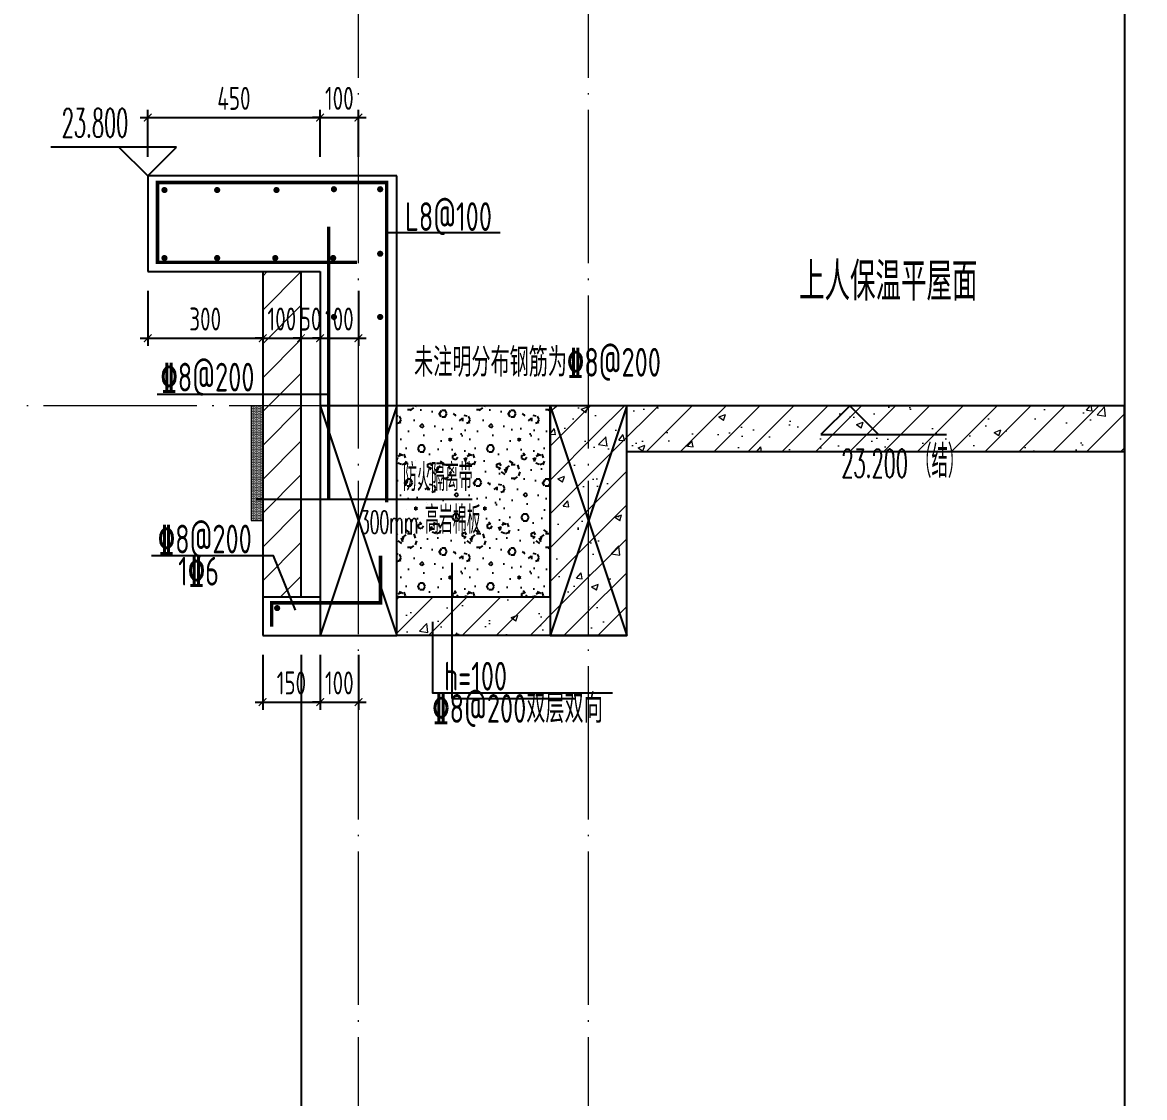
# Model space of a CAD drawing. Extents: x -668857 to 154266, y -275694 to 291306.
# Drawn here: x 4080 to 7008, y 158893 to 161700 of the extents above; entities that cross this region are included whole.
import ezdxf

# ---------------------------------------------------------------- set-up
doc = ezdxf.new("R2010")
doc.units = 0
doc.header["$LTSCALE"] = 1000
doc.linetypes.add('DOTE', pattern=[2.42, 2, -0.2, 0.02, -0.2])
doc.layers.get('0').update_dxf_attribs({"linetype": 'CONTINUOUS'})
doc.layers.get('DEFPOINTS').update_dxf_attribs({"linetype": 'CONTINUOUS'})
for name, color, linetype in [('3-屋面构造层', 157, 'CONTINUOUS'), ('DIM', 2, 'CONTINUOUS'), ('DIM_ELEV', 3, 'CONTINUOUS'), ('DIM_IDEN', 67, 'CONTINUOUS'), ('DIM_SYMB', 3, 'CONTINUOUS'), ('PUB_TEXT', 2, 'CONTINUOUS'), ('REIN', 6, 'CONTINUOUS'), ('S-大样-砼线', 7, 'CONTINUOUS'), ('S-引出线', 40, 'CONTINUOUS'), ('TEXT', 2, 'CONTINUOUS'), ('WALL', 5, 'CONTINUOUS'), ('水平筋标注', 7, 'CONTINUOUS'), ('看线', 251, 'CONTINUOUS')]:
    doc.layers.add(name, color=color, linetype=linetype)
doc.layers.add('DOTE', color=19, linetype='DOTE', lineweight=9)
doc.layers.add('PUB_HATCH', color=8, linetype='CONTINUOUS', lineweight=9)
doc.styles.add('_TCH_DIM', font='SIMPLEX.shx', dxfattribs={"width": 0.7, "bigfont": 'GBCBIG.shx'})
doc.styles.add('DIM_FONT_T3', font='SIMPLEX', dxfattribs={"width": 0.705882, "bigfont": 'GBCBIG'})
doc.styles.add('TSSD_DIMENSION', font='Tssdeng.shx', dxfattribs={"width": 0.7, "bigfont": 'tssdchn.shx'})
doc.styles.add('TSSD_REIN', font='tssdeng.shx', dxfattribs={"width": 0.7, "height": 300, "bigfont": 'tssdchn.shx'})
doc.dimstyles.new('TSSD_20_20', dxfattribs={"dimtxt": 60, "dimasz": 20, "dimexe": 20, "dimexo": 50, "dimgap": 20, "dimtad": 1, "dimdec": 0, "dimzin": 0, "dimdsep": 46, "dimtxsty": 'TSSD_DIMENSION', "dimblk": 'ARCHTICK', "dimblk1": 'ARCHTICK', "dimblk2": 'ARCHTICK', "dimcen": 0, "dimdle": 20, "dimclrt": 7, "dimadec": 0, "dimazin": 0, "dimtfac": 1, "dimtdec": 0, "dimtix": 1, "dimtmove": 2, "dimatfit": 3, "dimfxl": 0, "dimtolj": 1, "dimtzin": 0, "dimarcsym": 0})
pattern_1 = [(45, (-562273.49, 314642.066), (-44.194174, 44.194174), []), (50, (-562273.49, 314642.07), (179.315046, -15.688034), [18.75, -206.25]), (355, (-562273.49, 314642.07), (-34.687833, 188.048033), [15, -165]), (100.4514, (-562258.55, 314640.76), (144.627345, 172.359886), [15.93505, -175.28553]), (46.1842, (-562273.49, 314692.07), (266.81026, -41.37975), [28.125, -309.375]), (96.6356, (-562251.25, 314688.62), (233.66568, 243.52947), [23.90257, -262.92825]), (351.1842, (-562273.5, 314692.07), (233.66549, 243.52965), [22.5, -247.5]), (21, (-562248.49, 314679.57), (149.226763, -100.654723), [18.75, -206.25]), (326, (-562248.49, 314679.57), (60.828833, 181.28751), [15, -165]), (71.4514, (-562236.05, 314671.18), (210.055657, 80.632624), [15.93505, -175.28553]), (37.5, (-562273.49, 314642.066), (3.039964, 83.2234635), [0, -163, 0, -167.5, 0, -165.625]), (7.5, (-562273.49, 314642.07), (65.767384, 98.602928), [0, -95.5, 0, -159.25, 0, -63.125]), (327.5, (-562329.24, 314642.066), (133.455609, -5.638718), [0, -62.5, 0, -195, 0, -258.75]), (317.5, (-562354.24, 314642.07), (145.796542, 25.026246), [0, -81.25, 0, -129.5, 0, -183.75])]

# ---------------------------------------------------------------- blocks, each defined once
blk = doc.blocks.new('A$C1F6240CC')
at = {"layer": 'PUB_HATCH'}
h = blk.add_hatch(dxfattribs=at)
h.set_pattern_fill('DOTS', color=251, scale=2, style=0)
h.set_pattern_definition([(0, (-2e-08, -300), (1.5875, 3.175), [0, -3.175])])
h.paths.add_polyline_path([(-30, -300), (0, -300), (0, -50), (0, 0), (0, 0), (0, 0), (-30, 0)])
at = {"layer": 'DIM_IDEN', "color": 5}
for p, q in [((-17, -243.7), (275.1, -243.7)), ((275.1, -243.7), (547, -243.7))]:
    blk.add_line(p, q, dxfattribs=at)
at = {"layer": 'PUB_HATCH', "color": 5}
blk.add_lwpolyline([(0, 0), (-30, 0), (-30, -300), (0, -300)], close=True, dxfattribs=at)
at = {"layer": 'PUB_TEXT', "style": 'DIM_FONT_T3', "width": 0.705882}
blk.add_text('防火隔离带', height=71.49, dxfattribs=at).set_placement((366.2, -222.7))
at = {"layer": 'PUB_TEXT', "color": 5, "style": 'DIM_FONT_T3'}
for s, height, width, p in [('高岩棉板', 71.49, 0.705882, (423.4, -333.7)), ('300mm', 59.5, 0.49827, (253.9, -333.7))]:
    blk.add_text(s, height=height, dxfattribs=dict(at, width=width)).set_placement(p)
blk = doc.blocks.new('_ArchTick')
at = {"color": 0, "linetype": 'ByBlock', "const_width": 0.15}
blk.add_lwpolyline([(-0.5, -0.5), (0.5, 0.5)], dxfattribs=at)
blk = doc.blocks.new('*D2581')
at = {"layer": 'DEFPOINTS', "color": 0}
for p in [(4857.1, 161451.4), (4407.1, 161299), (4857.1, 161299)]:
    blk.add_point(p, dxfattribs=at)
at = {"layer": 'DIM', "color": 0, "lineweight": -2}
for p, q in [((4407.1, 161349), (4407.1, 161471.4)), ((4857.1, 161349), (4857.1, 161471.4)), ((4387.1, 161451.4), (4877.1, 161451.4))]:
    blk.add_line(p, q, dxfattribs=at)
at = {"layer": 'DIM', "color": 0, "lineweight": -2, "xscale": 20, "yscale": 20, "zscale": 20, "rotation": 180}
blk.add_blockref('_ArchTick', (4407.1, 161451.4), dxfattribs=at)
at = {"layer": 'DIM', "color": 0, "lineweight": -2, "xscale": 20, "yscale": 20, "zscale": 20}
blk.add_blockref('_ArchTick', (4857.1, 161451.4), dxfattribs=at)
at = {"layer": 'DIM', "color": 7, "insert": (4632.1, 161501.4), "char_height": 60, "attachment_point": 5, "style": 'TSSD_DIMENSION'}
blk.add_mtext('\\A1;450', dxfattribs=at)
blk = doc.blocks.new('*D2582')
at = {"layer": 'DEFPOINTS', "color": 0}
for p in [(4957.1, 161451.4), (4857.1, 161299), (4957.1, 161299)]:
    blk.add_point(p, dxfattribs=at)
at = {"layer": 'DIM', "color": 0, "lineweight": -2}
for p, q in [((4857.1, 161349), (4857.1, 161471.4)), ((4957.1, 161349), (4957.1, 161471.4)), ((4857.1, 161451.4), (4837.1, 161451.4)), ((4857.1, 161451.4), (4957.1, 161451.4)), ((4957.1, 161451.4), (4977.1, 161451.4))]:
    blk.add_line(p, q, dxfattribs=at)
at = {"layer": 'DIM', "color": 0, "lineweight": -2, "xscale": 20, "yscale": 20, "zscale": 20}
blk.add_blockref('_ArchTick', (4857.1, 161451.4), dxfattribs=at)
at = {"layer": 'DIM', "color": 0, "lineweight": -2, "xscale": 20, "yscale": 20, "zscale": 20, "rotation": 180}
blk.add_blockref('_ArchTick', (4957.1, 161451.4), dxfattribs=at)
at = {"layer": 'DIM', "color": 7, "insert": (4907.1, 161501.4), "char_height": 60, "attachment_point": 5, "style": 'TSSD_DIMENSION'}
blk.add_mtext('\\A1;100', dxfattribs=at)
blk = doc.blocks.new('*D2588')
at = {"layer": 'DEFPOINTS', "color": 0}
for p in [(4407.1, 161049), (4707.1, 161049), (4707.1, 160875.3)]:
    blk.add_point(p, dxfattribs=at)
at = {"layer": 'DIM', "color": 0, "lineweight": -2}
for p, q in [((4407.1, 160999), (4407.1, 160855.3)), ((4707.1, 160999), (4707.1, 160855.3)), ((4387.1, 160875.3), (4727.1, 160875.3))]:
    blk.add_line(p, q, dxfattribs=at)
at = {"layer": 'DIM', "color": 0, "lineweight": -2, "xscale": 20, "yscale": 20, "zscale": 20, "rotation": 180}
blk.add_blockref('_ArchTick', (4407.1, 160875.3), dxfattribs=at)
at = {"layer": 'DIM', "color": 0, "lineweight": -2, "xscale": 20, "yscale": 20, "zscale": 20}
blk.add_blockref('_ArchTick', (4707.1, 160875.3), dxfattribs=at)
at = {"layer": 'DIM', "color": 7, "insert": (4557.1, 160925.3), "char_height": 60, "attachment_point": 5, "style": 'TSSD_DIMENSION'}
blk.add_mtext('\\A1;300', dxfattribs=at)
blk = doc.blocks.new('*D2589')
at = {"layer": 'DEFPOINTS', "color": 0}
for p in [(4707.1, 161049), (4807.1, 161049), (4807.1, 160875.3)]:
    blk.add_point(p, dxfattribs=at)
at = {"layer": 'DIM', "color": 0, "lineweight": -2}
for p, q in [((4707.1, 160999), (4707.1, 160855.3)), ((4807.1, 160999), (4807.1, 160855.3)), ((4707.1, 160875.3), (4687.1, 160875.3)), ((4707.1, 160875.3), (4807.1, 160875.3)), ((4807.1, 160875.3), (4827.1, 160875.3))]:
    blk.add_line(p, q, dxfattribs=at)
at = {"layer": 'DIM', "color": 0, "lineweight": -2, "xscale": 20, "yscale": 20, "zscale": 20}
blk.add_blockref('_ArchTick', (4707.1, 160875.3), dxfattribs=at)
at = {"layer": 'DIM', "color": 0, "lineweight": -2, "xscale": 20, "yscale": 20, "zscale": 20, "rotation": 180}
blk.add_blockref('_ArchTick', (4807.1, 160875.3), dxfattribs=at)
at = {"layer": 'DIM', "color": 7, "insert": (4757.1, 160925.3), "char_height": 60, "attachment_point": 5, "style": 'TSSD_DIMENSION'}
blk.add_mtext('\\A1;100', dxfattribs=at)
blk = doc.blocks.new('*D2590')
at = {"layer": 'DEFPOINTS', "color": 0}
for p in [(4807.1, 161049), (4857.1, 161049), (4857.1, 160875.3)]:
    blk.add_point(p, dxfattribs=at)
at = {"layer": 'DIM', "color": 0, "lineweight": -2}
for p, q in [((4807.1, 160999), (4807.1, 160855.3)), ((4857.1, 160999), (4857.1, 160855.3)), ((4807.1, 160875.3), (4787.1, 160875.3)), ((4807.1, 160875.3), (4857.1, 160875.3)), ((4857.1, 160875.3), (4877.1, 160875.3))]:
    blk.add_line(p, q, dxfattribs=at)
at = {"layer": 'DIM', "color": 0, "lineweight": -2, "xscale": 20, "yscale": 20, "zscale": 20}
blk.add_blockref('_ArchTick', (4807.1, 160875.3), dxfattribs=at)
at = {"layer": 'DIM', "color": 0, "lineweight": -2, "xscale": 20, "yscale": 20, "zscale": 20, "rotation": 180}
blk.add_blockref('_ArchTick', (4857.1, 160875.3), dxfattribs=at)
at = {"layer": 'DIM', "color": 7, "insert": (4832.1, 160925.3), "char_height": 60, "attachment_point": 5, "style": 'TSSD_DIMENSION'}
blk.add_mtext('\\A1;50', dxfattribs=at)
blk = doc.blocks.new('*D2591')
at = {"layer": 'DEFPOINTS', "color": 0}
for p in [(4857.1, 161049), (4957.1, 161049), (4957.1, 160875.3)]:
    blk.add_point(p, dxfattribs=at)
at = {"layer": 'DIM', "color": 0, "lineweight": -2}
for p, q in [((4857.1, 160999), (4857.1, 160855.3)), ((4957.1, 160999), (4957.1, 160855.3)), ((4857.1, 160875.3), (4837.1, 160875.3)), ((4857.1, 160875.3), (4957.1, 160875.3)), ((4957.1, 160875.3), (4977.1, 160875.3))]:
    blk.add_line(p, q, dxfattribs=at)
at = {"layer": 'DIM', "color": 0, "lineweight": -2, "xscale": 20, "yscale": 20, "zscale": 20}
blk.add_blockref('_ArchTick', (4857.1, 160875.3), dxfattribs=at)
at = {"layer": 'DIM', "color": 0, "lineweight": -2, "xscale": 20, "yscale": 20, "zscale": 20, "rotation": 180}
blk.add_blockref('_ArchTick', (4957.1, 160875.3), dxfattribs=at)
at = {"layer": 'DIM', "color": 7, "insert": (4907.1, 160925.3), "char_height": 60, "attachment_point": 5, "style": 'TSSD_DIMENSION'}
blk.add_mtext('\\A1;100', dxfattribs=at)
blk = doc.blocks.new('*D2592')
at = {"layer": 'DEFPOINTS', "color": 0}
for p in [(4707.1, 160099), (4857.1, 160099), (4857.1, 159925.3)]:
    blk.add_point(p, dxfattribs=at)
at = {"layer": 'DIM', "color": 0, "lineweight": -2}
for p, q in [((4707.1, 160049), (4707.1, 159905.3)), ((4857.1, 160049), (4857.1, 159905.3)), ((4687.1, 159925.3), (4877.1, 159925.3))]:
    blk.add_line(p, q, dxfattribs=at)
at = {"layer": 'DIM', "color": 0, "lineweight": -2, "xscale": 20, "yscale": 20, "zscale": 20, "rotation": 180}
blk.add_blockref('_ArchTick', (4707.1, 159925.3), dxfattribs=at)
at = {"layer": 'DIM', "color": 0, "lineweight": -2, "xscale": 20, "yscale": 20, "zscale": 20}
blk.add_blockref('_ArchTick', (4857.1, 159925.3), dxfattribs=at)
at = {"layer": 'DIM', "color": 7, "insert": (4782.1, 159975.3), "char_height": 60, "attachment_point": 5, "style": 'TSSD_DIMENSION'}
blk.add_mtext('\\A1;150', dxfattribs=at)
blk = doc.blocks.new('*D2593')
at = {"layer": 'DEFPOINTS', "color": 0}
for p in [(4857.1, 160099), (4957.1, 160099), (4957.1, 159925.3)]:
    blk.add_point(p, dxfattribs=at)
at = {"layer": 'DIM', "color": 0, "lineweight": -2}
for p, q in [((4857.1, 160049), (4857.1, 159905.3)), ((4957.1, 160049), (4957.1, 159905.3)), ((4857.1, 159925.3), (4837.1, 159925.3)), ((4857.1, 159925.3), (4957.1, 159925.3)), ((4957.1, 159925.3), (4977.1, 159925.3))]:
    blk.add_line(p, q, dxfattribs=at)
at = {"layer": 'DIM', "color": 0, "lineweight": -2, "xscale": 20, "yscale": 20, "zscale": 20}
blk.add_blockref('_ArchTick', (4857.1, 159925.3), dxfattribs=at)
at = {"layer": 'DIM', "color": 0, "lineweight": -2, "xscale": 20, "yscale": 20, "zscale": 20, "rotation": 180}
blk.add_blockref('_ArchTick', (4957.1, 159925.3), dxfattribs=at)
at = {"layer": 'DIM', "color": 7, "insert": (4907.1, 159975.3), "char_height": 60, "attachment_point": 5, "style": 'TSSD_DIMENSION'}
blk.add_mtext('\\A1;100', dxfattribs=at)
blk = doc.blocks.new('A$C0F477415')
at = {"layer": 'REIN', "const_width": 9}
for points in [[(536.2, 974.1), (15.9, 974.1), (15.9, 1182.5), (613.7, 1182.5), (613.7, 347.5)], [(462.6, 353.1), (462.6, 1067.7)], [(313.9, 23.3), (313.9, 85.2), (597.8, 85.2), (597.8, 208.2)]]:
    blk.add_lwpolyline(points, dxfattribs=at)
at = {"layer": 'REIN', "const_width": 8}
for points in [[(472.3, 1165.1, 1), (480.3, 1165.1, 1)], [(593, 1165.1, 1), (601, 1165.1, 1)], [(30.2, 1162.9, 1), (38.2, 1162.9, 1)], [(167.7, 1162.9, 1), (175.7, 1162.9, 1)], [(322.5, 1162.9, 1), (330.5, 1162.9, 1)], [(593, 996.6, 1), (601, 996.6, 1)], [(30.2, 985.4, 1), (38.2, 985.4, 1)], [(167.7, 985.4, 1), (175.7, 985.4, 1)], [(319.2, 985.4, 1), (327.2, 985.4, 1)], [(470.4, 985.4, 1), (478.4, 985.4, 1)], [(472.3, 831.7, 1), (480.3, 831.7, 1)], [(593, 831.7, 1), (601, 831.7, 1)], [(324.2, 71.6, 1), (332.2, 71.6, 1)]]:
    blk.add_lwpolyline(points, format="xyb", close=True, dxfattribs=at)
at = {"layer": 'S-大样-砼线'}
for p, q in [((440.4, 600), (640.4, 0)), ((640.4, 600), (440.4, 0))]:
    blk.add_line(p, q, dxfattribs=at)
blk.add_lwpolyline([(640.4, 600), (440.4, 600), (440.4, 0), (640.4, 0)], close=True, dxfattribs=at)
at = {"layer": 'S-引出线'}
for p, q in [((609.7, 1052), (909.8, 1052)), ((15.5, 630.2), (462.6, 630.2))]:
    blk.add_line(p, q, dxfattribs=at)
blk.add_lwpolyline([(376.5, 66.1), (318.4, 207.7), (0, 207.7)], dxfattribs=at)
at = {"layer": 'TEXT', "style": 'TSSD_REIN', "width": 0.7}
for s, p in [('L8@100', (661.7, 1056.1)), ('未注明分布钢筋为%%1328@200', (685.5, 675.8)), ('%%1328@200', (23.9, 637)), ('%%1328@200', (17, 214.4)), ('1%%1326', (70.1, 130.4))]:
    blk.add_text(s, height=75, rotation=0, dxfattribs=at).set_placement(p)
blk = doc.blocks.new('20210809.02264990')
at = {"layer": 'TEXT'}
blk.add_lwpolyline([(87888.2, 66842.9), (87888.2, 66657.4), (88358, 66657.4)], dxfattribs=at)
blk.add_blockref('A$C0F477415', (87154.5, 66807.1), dxfattribs=at)
at = {"layer": 'TEXT', "style": 'TSSD_REIN', "width": 0.7}
for s, p in [('h=100', (87918.1, 66663.4)), ('%%1328@200双层双向', (87887.7, 66579.2))]:
    blk.add_text(s, height=75, rotation=0, dxfattribs=at).set_placement(p)
blk = doc.blocks.new('20210810.11470748')
at = {"layer": 'S-大样-砼线'}
for p, q in [((68217.5, -103208.9), (68417.5, -103808.9)), ((68417.5, -103208.9), (68217.5, -103808.9))]:
    blk.add_line(p, q, dxfattribs=at)
blk.add_lwpolyline([(68417.5, -103208.9), (68217.5, -103208.9), (68217.5, -103808.9), (68417.5, -103808.9)], close=True, dxfattribs=at)
at = {"layer": 'REIN'}
blk.add_blockref('20210809.02264990', (-19977.4, -170615.9), dxfattribs=at)
blk = doc.blocks.new('FSDFSFSFSFEFSFESF')
at = {"layer": '看线'}
blk.add_line((1114228.3, 467393.4), (1114228.3, 465805.1), dxfattribs=at)

msp = doc.modelspace()

# ---------------------------------------------------------------- hatches: boundary and pattern name
at = {"layer": '3-屋面构造层'}
h = msp.add_hatch(dxfattribs=at)
h.set_pattern_fill('加气混凝土', color=251, scale=15, style=0)
h.set_pattern_definition([(0, (-1109368.06, -310399.24), (90, 180), [0, -180]), (0, (-1109473.36, -310423.54), (90, 180), [0, -180]), (0, (-1109414.86, -310425.34), (90, 180), [0, -180]), (0, (-1109350.96, -310372.24), (90, 180), [0, -180]), (0, (-1109425.66, -310434.34), (90, 180), [0, -180]), (0, (-1109332.96, -310258.84), (90, 180), [0, -180]), (0, (-1109387.86, -310273.24), (90, 180), [0, -180]), (0, (-1109359.06, -310295.74), (90, 180), [0, -180]), (0, (-1109505.76, -310299.34), (90, 180), [0, -180]), (0, (-1109417.56, -310307.44), (90, 180), [0, -180]), (0, (-1109451.76, -310353.34), (90, 180), [0, -180]), (0, (-1109449.96, -310420.84), (90, 180), [0, -180]), (0, (-1109382.46, -310428.04), (90, 180), [0, -180]), (0, (-1109332.96, -310348.84), (90, 180), [0, -180]), (0, (-1109501.26, -310376.74), (90, 180), [0, -180]), (0, (-1109485.96, -310346.14), (90, 180), [0, -180]), (0, (-1109415.76, -310358.74), (90, 180), [0, -180]), (0, (-1109440.96, -310384.84), (90, 180), [0, -180]), (0, (-1109455.36, -310325.44), (90, 180), [0, -180]), (0, (-1109432.86, -310257.94), (90, 180), [0, -180]), (0, (-1109494.06, -310414.54), (90, 180), [0, -180]), (0, (-1109395.06, -310294.84), (90, 180), [0, -180]), (0, (-1109478.76, -310292.14), (90, 180), [0, -180]), (0, (-1109493.16, -310268.74), (90, 180), [0, -180]), (130.601294, (-1109344.022, -310315.195), (-449.99999503, 540.00000236), [7.902466, -3311.1333]), (18.4349488, (-1109356.88, -310311.767), (449.99999834, 179.9999987), [8.131572, -1130.28837]), (90, (-1109356.88, -310319.48), (90, 180), [7.714285, -352.285695]), (161.565051, (-1109349.165, -310322.052), (-450.00000227, 179.9999866), [8.131572, -1130.28837]), (53.1301023, (-1109349.165, -310322.052), (90.0000002, 179.9999999), [8.57143, -891.42855]), (135, (-1109342.31, -310413.767), (-90.000011, 179.9999878), [7.273098, -501.84378]), (45, (-1109352.59, -310413.767), (89.9999994, 179.9999993), [7.273098, -501.84378]), (135, (-1109347.45, -310418.91), (-90.000011, 179.9999878), [7.273098, -501.84378]), (45, (-1109347.45, -310418.91), (89.9999994, 179.9999993), [7.273098, -501.84378]), (116.565051, (-1109428.88, -310292.91), (-1.6e-05, 359.99999), [9.583148, -191.66295]), (180, (-1109433.16, -310284.34), (-90, 180), [10.285715, -169.714275]), (63.434949, (-1109447.74, -310292.91), (8e-07, 359.999998), [9.583148, -191.66295]), (116.565051, (-1109443.45, -310301.48), (-1.6e-05, 359.99999), [9.583148, -191.66295]), (0, (-1109443.45, -310301.48), (90, 180), [10.285715, -169.714275]), (63.434949, (-1109433.16, -310301.48), (8e-07, 359.999998), [9.583148, -191.66295]), (107.102728, (-1109361.1646, -310353.7666), (-269.999989678, 900.000001452), [11.658404, -4884.87075]), (143.972626, (-1109364.593, -310342.624), (-1709.99997832, 1259.99999857), [11.658404, -2436.606]), (180, (-1109374.02, -310335.77), (-90, 180), [11.142857, -168.85713]), (36.0273733, (-1109394.593, -310342.624), (1709.99998736, 1259.99998642), [11.658404, -2436.606]), (71.565051, (-1109398.022, -310352.91), (270.0000014, 899.99999845), [10.842095, -1127.57784]), (107.102728, (-1109394.593, -310364.0524), (-269.999989678, 900.000001452), [11.658404, -4884.87075]), (143.972626, (-1109385.165, -310370.91), (-1709.99997832, 1259.99999857), [11.658404, -2436.606]), (0, (-1109385.16, -310370.91), (90, 180), [11.142857, -168.85713]), (36.0273733, (-1109374.022, -310370.91), (1709.99998736, 1259.99998642), [11.658404, -2436.606]), (71.565051, (-1109364.593, -310364.052), (270.0000014, 899.99999845), [10.842095, -1127.57784]), (150.255118, (-1109359.45, -310269.767), (-270.00000064, 179.99999777), [6.910506, -1444.29588]), (90, (-1109365.45, -310273.195), (90, 180), [6.857143, -353.142825]), (29.7448813, (-1109365.45, -310273.195), (270.00000016, 179.99999916), [6.910506, -1444.29588]), (116.565051, (-1109401.45, -310397.48), (-1.6e-05, 359.99999), [9.583148, -191.66295]), (168.690067, (-1109405.736, -310388.91), (-810.0000006, 179.99999548), [8.741176, -1826.90565]), (41.1859251, (-1109421.1646, -310393.195), (2249.99998637, 1979.999982687), [9.111553, -3817.7406]), (90, (-1109421.165, -310401.77), (90, 180), [8.57143, -351.42855]), (138.814074, (-1109414.307, -310407.767), (-2249.99996001, 1980.00001261), [9.111553, -3817.7406]), (16.6992442, (-1109414.307, -310407.767), (2969.999977655, 899.999990573), [8.948835, -3749.56125]), (60.9453959, (-1109405.736, -310405.195), (89.99999976, 179.99999841), [8.824826, -3697.60185]), (109.983106, (-1109476.879, -310322.052), (-450.000001695, 1259.999996666), [10.0326, -4203.65925]), (155.556045, (-1109480.3074, -310312.624), (-1170.00000446, 539.99998878), [10.356896, -4339.53945]), (24.4439547, (-1109499.1646, -310312.624), (1170.000000584, 539.999997403), [10.356896, -4339.53945]), (70.0168934, (-1109502.593, -310322.052), (450.000001357, 1259.999996874), [10.0326, -4203.65925]), (109.983106, (-1109499.1646, -310331.481), (-450.000001695, 1259.999996666), [10.0326, -4203.65925]), (160.016893, (-1109489.736, -310334.91), (-450.00000026, 179.9999918), [10.0326, -2096.81325]), (19.9831065, (-1109489.736, -310334.91), (449.99999753, 179.99999971), [10.0326, -2096.81325]), (70.0168934, (-1109480.3074, -310331.481), (450.000001357, 1259.999996874), [10.0326, -4203.65925]), (122.005383, (-1109410.022, -310338.338), (-90.00001208, 179.9999908), [8.08627, -1690.0302]), (18.4349488, (-1109422.022, -310334.052), (449.99999834, 179.9999987), [8.131572, -1130.28837]), (90, (-1109422.02, -310341.77), (90, 180), [7.714285, -352.285695]), (161.565051, (-1109414.307, -310344.338), (-450.00000227, 179.9999866), [8.131572, -1130.28837]), (54.4623222, (-1109414.307, -310344.338), (629.99999909, 899.99999865), [7.37342, -3089.46345]), (116.565051, (-1109462.3, -310382.05), (-1.6e-05, 359.99999), [9.583148, -191.66295]), (180, (-1109466.6, -310373.48), (-90, 180), [9.42857, -170.57142]), (59.0362434, (-1109481.165, -310382.052), (90.0000003, 179.99999913), [9.995918, -2089.1466]), (120.963756, (-1109476.022, -310390.624), (-90.0000123, 179.99999173), [9.995918, -2089.1466]), (0, (-1109476.02, -310390.62), (90, 180), [9.42857, -170.57142]), (63.434949, (-1109466.6, -310390.62), (8e-07, 359.999998), [9.583148, -191.66295])])
h.paths.add_polyline_path([(5057.11, 160199.03), (5457.11, 160199.03), (5457.11, 160699.03), (5057.11, 160699.03)])
at = {"layer": 'PUB_HATCH'}
h = msp.add_hatch(dxfattribs=at)
h.set_pattern_fill('普通砖', color=256, scale=25, style=0)
h.set_pattern_definition([(45, (-562273.49, 314686.944), (-44.1941915, 44.1941915), [])])
h.paths.add_polyline_path([(4707.11, 161049.03), (4707.11, 160199.03), (4807.11, 160199.03), (4807.11, 161049.03)])
h = msp.add_hatch(dxfattribs=at)
h.set_pattern_fill('钢筋混凝土', color=256, scale=25, style=0)
h.set_pattern_definition(pattern_1)
h.paths.add_polyline_path([(5457.11, 160199.03), (5657.11, 160099.03), (5657.11, 160579.03), (5457.11, 160699.03)])
h = msp.add_hatch(dxfattribs=at)
h.set_pattern_fill('钢筋混凝土', color=256, scale=25, style=0)
h.set_pattern_definition(pattern_1)
h.paths.add_polyline_path([(6955.63, 160699.03), (5457.11, 160699.03), (5657.11, 160579.03), (6955.63, 160579.03)])
h = msp.add_hatch(dxfattribs=at)
h.set_pattern_fill('钢筋混凝土', color=256, scale=25, style=0)
h.set_pattern_definition(pattern_1)
h.paths.add_polyline_path([(5057.11, 160199.03), (5057.11, 160099.03), (5657.11, 160099.03), (5457.11, 160199.03)])

# ---------------------------------------------------------------- linework, layer by layer
at = {"layer": 'DIM_ELEV'}
for p, q in [((4482.11, 161374.03), (4154.11, 161374.03)), ((4407.11, 161299.03), (4332.11, 161374.03)), ((4407.11, 161299.03), (4482.11, 161374.03))]:
    msp.add_line(p, q, dxfattribs=at)
at = {"layer": 'DIM_ELEV', "color": 3}
for p, q in [((6238.75, 160699.03), (6163.75, 160624.03)), ((6238.75, 160699.03), (6313.75, 160624.03)), ((6163.75, 160624.03), (6491.75, 160624.03))]:
    msp.add_line(p, q, dxfattribs=at)
at = {"layer": 'DIM_IDEN'}
for p, q in [((5200.73, 160289.29), (5200.73, 159934.67)), ((5200.73, 159934.67), (5521.06, 159934.67))]:
    msp.add_line(p, q, dxfattribs=at)
at = {"layer": 'DIM_SYMB'}
msp.add_lwpolyline([(6955.63, 164119.03), (6955.63, 154487.16), (7008.13, 154468.05), (6903.13, 154449.54), (6955.63, 154430.91), (6955.63, 144799.03)], dxfattribs=at)
at = {"layer": 'DOTE', "color": 1, "linetype": 'DOTE', "ltscale": 0.2}
for p, q in [((4957.11, 145099.03), (4957.11, 164699.03)), ((5557.11, 145099.03), (5557.11, 164699.03)), ((6955.63, 160699.03), (3786.91, 160699.03))]:
    msp.add_line(p, q, dxfattribs=at)
at = {"layer": 'WALL'}
for p, q in [((5057.11, 161299.03), (4407.11, 161299.03)), ((4407.11, 161299.03), (4407.11, 161049.03)), ((5057.11, 160199.03), (5057.11, 161299.03)), ((4407.11, 161049.03), (4857.11, 161049.03)), ((4707.11, 161049.03), (4707.11, 160199.03)), ((4807.11, 161049.03), (4807.11, 160199.03)), ((4857.11, 161049.03), (4857.11, 160199.03)), ((5457.11, 160699.03), (5057.11, 160699.03)), ((5457.11, 160199.03), (5457.11, 160699.03)), ((6955.63, 160699.03), (5457.11, 160699.03)), ((6955.63, 160579.03), (6955.63, 160699.03)), ((5657.11, 160099.03), (5657.11, 160579.03)), ((6955.63, 160579.03), (5657.11, 160579.03)), ((4857.11, 160199.03), (4707.11, 160199.03)), ((4707.11, 160199.03), (4707.11, 160099.03)), ((5457.11, 160199.03), (5057.11, 160199.03)), ((4707.11, 160099.03), (5057.11, 160099.03)), ((5657.11, 160099.03), (5057.11, 160099.03))]:
    msp.add_line(p, q, dxfattribs=at)

# ---------------------------------------------------------------- block references
for name, p in [('A$C1F6240CC', (4707.11, 160699.03)), ('FSDFSFSFSFEFSFESF', (-1109421.16, -307344.34))]:
    msp.add_blockref(name, p)
at = {"layer": '水平筋标注'}
msp.add_blockref('20210810.11470748', (-62760.43, 263907.89), dxfattribs=at)

# ---------------------------------------------------------------- texts
at = {"layer": 'DIM_ELEV', "color": 7, "style": '_TCH_DIM'}
for s, height, width, p in [('（结）', 84.397, 0.7, (6409.7, 160511.51)), ('23.200', 74.375, 0.494118, (6217.2, 160511.51))]:
    msp.add_text(s, height=height, dxfattribs=dict(at, width=width)).set_placement(p)
at = {"layer": 'PUB_TEXT'}
for s, height, style, width, p in [('23.800', 74.375, '_TCH_DIM', 0.494118, (4183.01, 161400.28)), ('上人保温平屋面', 100, 'TSSD_REIN', 0.7, (6106.68, 160973.38))]:
    msp.add_text(s, height=height, dxfattribs=dict(at, style=style, width=width)).set_placement(p)

# ---------------------------------------------------------------- dimensions: what is measured, and where the dimension line sits
at = {"layer": 'DIM'}
for p1, p2, distance, picture, middle in [((4407.11, 161299.03), (4857.11, 161299.03), 152.32, '*D2581', (4632.11, 161501.36)), ((4857.11, 161299.03), (4957.11, 161299.03), 152.32, '*D2582', (4907.11, 161501.36)), ((4407.11, 161049.03), (4707.11, 161049.03), -173.71, '*D2588', (4557.11, 160925.32)), ((4707.11, 161049.03), (4807.11, 161049.03), -173.71, '*D2589', (4757.11, 160925.32)), ((4807.11, 161049.03), (4857.11, 161049.03), -173.71, '*D2590', (4832.11, 160925.32)), ((4857.11, 161049.03), (4957.11, 161049.03), -173.71, '*D2591', (4907.11, 160925.32)), ((4707.11, 160099.03), (4857.11, 160099.03), -173.71, '*D2592', (4782.11, 159975.32)), ((4857.11, 160099.03), (4957.11, 160099.03), -173.71, '*D2593', (4907.11, 159975.32))]:
    dim = msp.add_aligned_dim(p1=p1, p2=p2, distance=distance, dimstyle='TSSD_20_20', dxfattribs=at)
    dim.commit()
    dim.dimension.update_dxf_attribs({"geometry": picture, "text_midpoint": middle})

doc.saveas('drawing.dxf')
